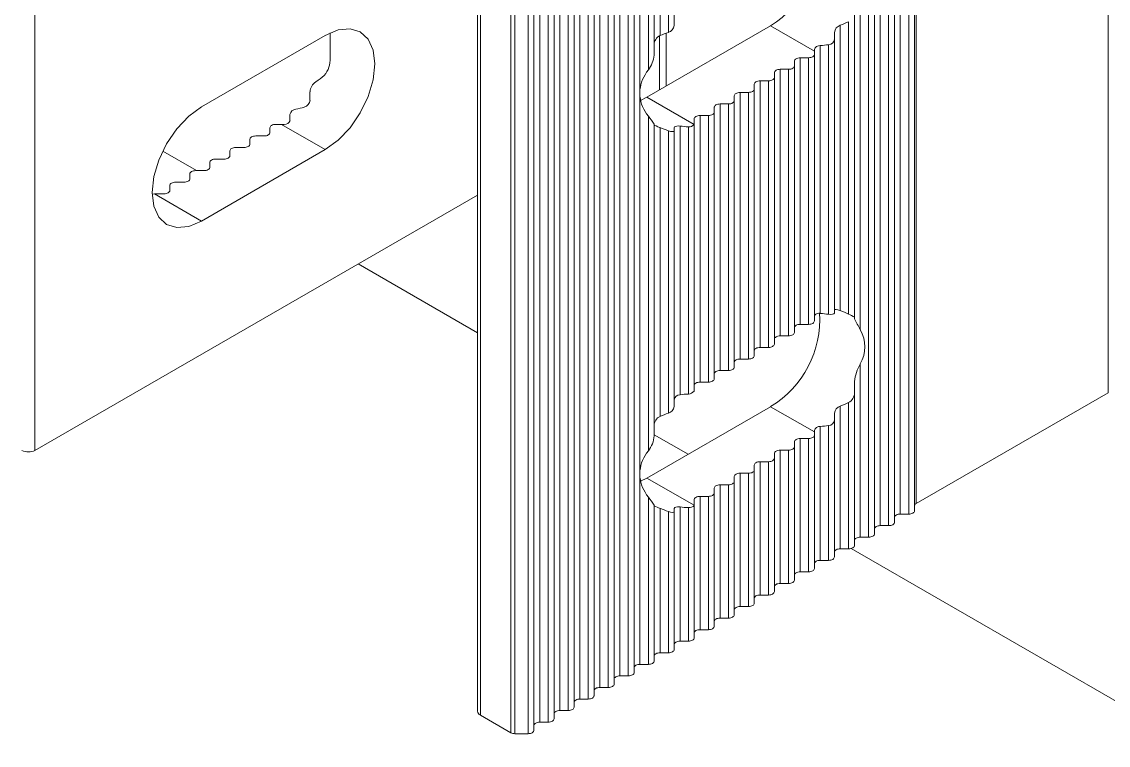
# Model space of a CAD drawing. Header units: millimetres. Extents: x 39 to 459, y 26 to 647.
# Drawn here: x 94.302 to 95.699, y 207.788 to 208.719 of the extents above; entities that cross this region are included whole.
import ezdxf

# ---------------------------------------------------------------- set-up
doc = ezdxf.new("R2010")
doc.units = ezdxf.units.MM
doc.layers.add('ANTET', color=7, linetype='Continuous')

# ---------------------------------------------------------------- blocks, each defined once
blk = doc.blocks.new('Griyaj Montajı')
at = {"color": 7, "linetype": 'Continuous', "lineweight": 15}
for p, q in [((11078.6536, 2100.9182), (11078.6536, 2099.9383)), ((11077.2732, 2100.8438), (11077.2732, 2099.864)), ((11078.4044, 2100.7663), (11078.4044, 2099.7865)), ((11078.4066, 2100.7756), (11078.4066, 2099.7957)), ((11078.3786, 2100.7514), (11078.3786, 2099.7716)), ((11078.3861, 2100.762), (11078.3861, 2099.7821)), ((11078.3969, 2100.762), (11078.3969, 2099.7821)), ((11078.3529, 2100.7366), (11078.3529, 2099.7567)), ((11078.3604, 2100.7471), (11078.3604, 2099.7673)), ((11078.3711, 2100.7471), (11078.3711, 2099.7673)), ((11078.3454, 2100.7322), (11078.3454, 2099.7524)), ((11078.0771, 2100.5835), (11078.0771, 2100.3977)), ((11078.0878, 2100.5835), (11078.0878, 2100.4018)), ((11078.0953, 2100.5879), (11078.0953, 2100.4105)), ((11078.0513, 2100.5687), (11078.0513, 2100.3279)), ((11078.0621, 2100.5687), (11078.0621, 2100.3536)), ((11078.0696, 2100.573), (11078.0696, 2100.3725)), ((11078.0255, 2100.5538), (11078.0255, 2099.574)), ((11078.0363, 2100.5538), (11078.0363, 2099.574)), ((11078.0438, 2100.5581), (11078.0438, 2099.5783)), ((11077.9998, 2100.5389), (11077.9998, 2099.5591)), ((11078.0105, 2100.5389), (11078.0105, 2099.5591)), ((11078.018, 2100.5433), (11078.018, 2099.5634)), ((11077.9923, 2100.5284), (11077.9923, 2099.5485)), ((11077.9665, 2100.5135), (11077.9665, 2099.5337)), ((11077.974, 2100.5241), (11077.974, 2099.5442)), ((11077.9848, 2100.5241), (11077.9848, 2099.5442)), ((11077.8425, 2100.5083), (11077.8425, 2099.5284)), ((11077.846, 2100.5034), (11077.846, 2099.5235)), ((11077.9408, 2100.4987), (11077.9408, 2099.5188)), ((11077.9483, 2100.5092), (11077.9483, 2099.5293)), ((11077.959, 2100.5092), (11077.959, 2099.5293)), ((11077.915, 2100.4838), (11077.915, 2099.5039)), ((11077.9225, 2100.4943), (11077.9225, 2099.5145)), ((11077.9333, 2100.4943), (11077.9333, 2099.5145)), ((11077.8852, 2100.4807), (11077.8852, 2099.5009)), ((11077.8905, 2100.4795), (11077.8905, 2099.4996)), ((11077.9075, 2100.4795), (11077.9075, 2099.4996)), ((11078.3346, 2100.4652), (11078.3346, 2100.0194)), ((11078.3271, 2100.4282), (11078.3271, 2100.0353)), ((11078.3196, 2100.4155), (11078.3196, 2100.0393)), ((11078.2193, 2100.4103), (11078.0602, 2100.3184)), ((11078.2756, 2100.3778), (11078.2193, 2100.4103)), ((11078.3089, 2100.411), (11078.3089, 2100.0439)), ((11077.6466, 2100.398), (11077.4875, 2100.3061)), ((11078.2939, 2100.386), (11078.2939, 2100.0391)), ((11078.3014, 2100.3929), (11078.3014, 2100.0409)), ((11078.2756, 2100.3797), (11078.2756, 2100.3778)), ((11078.2756, 2100.3778), (11078.2756, 2100.3735)), ((11078.2756, 2100.3735), (11078.2756, 2100.0306)), ((11078.2831, 2100.3848), (11078.2831, 2100.0403)), ((11078.2499, 2100.3648), (11078.2499, 2100.3586)), ((11078.2499, 2100.3586), (11078.2499, 2100.0157)), ((11078.2681, 2100.3692), (11078.2574, 2100.3692)), ((11078.2574, 2100.3692), (11078.2574, 2100.0262)), ((11078.2681, 2100.3692), (11078.2681, 2100.0262)), ((11078.2241, 2100.35), (11078.2241, 2100.3438)), ((11078.2241, 2100.3438), (11078.2241, 2100.0008)), ((11078.2424, 2100.3543), (11078.2316, 2100.3543)), ((11078.2316, 2100.3543), (11078.2316, 2100.0114)), ((11078.2424, 2100.3543), (11078.2424, 2100.0114)), ((11078.1983, 2100.3351), (11078.1983, 2100.3289)), ((11078.2166, 2100.3394), (11078.2058, 2100.3394)), ((11078.2058, 2100.3394), (11078.2058, 2099.9965)), ((11078.2166, 2100.3394), (11078.2166, 2099.9965)), ((11077.6269, 2100.3147), (11077.6269, 2100.3255)), ((11078.0513, 2100.3195), (11078.0513, 2099.838)), ((11078.0602, 2100.3184), (11078.0521, 2100.3143)), ((11078.1209, 2100.2834), (11078.0602, 2100.3184)), ((11078.1726, 2100.3202), (11078.1726, 2100.314)), ((11078.1908, 2100.3246), (11078.1801, 2100.3246)), ((11078.1801, 2100.3246), (11078.1801, 2099.9816)), ((11078.1908, 2100.3246), (11078.1908, 2099.9816)), ((11078.1983, 2100.3289), (11078.1983, 2099.986)), ((11078.1468, 2100.3054), (11078.1468, 2100.2992)), ((11078.1651, 2100.3097), (11078.1543, 2100.3097)), ((11078.1543, 2100.3097), (11078.1543, 2099.9668)), ((11078.1651, 2100.3097), (11078.1651, 2099.9668)), ((11078.1726, 2100.314), (11078.1726, 2099.9711)), ((11077.6012, 2100.2886), (11077.6012, 2100.296)), ((11078.0621, 2100.2939), (11078.0621, 2099.8636)), ((11078.1211, 2100.2905), (11078.1211, 2100.2843)), ((11078.1393, 2100.2948), (11078.1286, 2100.2948)), ((11078.1286, 2100.2948), (11078.1286, 2099.9519)), ((11078.1393, 2100.2948), (11078.1393, 2099.9519)), ((11078.1468, 2100.2992), (11078.1468, 2099.9562)), ((11077.5754, 2100.2791), (11077.5754, 2100.2729)), ((11077.5903, 2100.2835), (11077.5829, 2100.2835)), ((11077.5903, 2100.2835), (11077.6466, 2100.251)), ((11078.0696, 2100.2836), (11078.0696, 2099.8826)), ((11078.0771, 2100.2794), (11078.0771, 2099.9078)), ((11078.0878, 2100.2753), (11078.0878, 2099.9119)), ((11078.0953, 2100.2792), (11078.0953, 2100.2753)), ((11078.0953, 2100.2753), (11078.0953, 2099.9206)), ((11078.1028, 2100.2813), (11078.1028, 2099.9357)), ((11078.1136, 2100.2804), (11078.1136, 2099.9366)), ((11078.1211, 2100.2843), (11078.1211, 2099.9413)), ((11077.5497, 2100.2643), (11077.5497, 2100.2581)), ((11077.5679, 2100.2686), (11077.5572, 2100.2686)), ((11077.4375, 2100.2491), (11077.481, 2100.224)), ((11077.6466, 2100.251), (11077.4875, 2100.1591)), ((11077.5239, 2100.2494), (11077.5239, 2100.2432)), ((11077.5422, 2100.2537), (11077.5314, 2100.2537)), ((11077.4982, 2100.2345), (11077.4982, 2100.2283)), ((11077.5164, 2100.2389), (11077.5057, 2100.2389)), ((11077.4724, 2100.2197), (11077.4724, 2100.2134)), ((11077.4907, 2100.224), (11077.4799, 2100.224)), ((11077.4466, 2100.2048), (11077.4466, 2100.1986)), ((11077.4649, 2100.2091), (11077.4541, 2100.2091)), ((11077.8425, 2100.1926), (11077.2732, 2099.864)), ((11077.4268, 2100.1942), (11077.4875, 2100.1591)), ((11077.4391, 2100.1942), (11077.4284, 2100.1942)), ((11077.6889, 2100.104), (11077.8425, 2100.0153)), ((11078.2681, 2100.0262), (11078.2574, 2100.0262)), ((11078.3271, 2100.0334), (11078.3271, 2100.0353)), ((11078.2424, 2100.0114), (11078.2316, 2100.0114)), ((11078.2166, 2099.9965), (11078.2058, 2099.9965)), ((11078.1908, 2099.9816), (11078.1801, 2099.9816)), ((11078.1651, 2099.9668), (11078.1543, 2099.9668)), ((11078.3346, 2099.9753), (11078.3346, 2099.7524)), ((11078.1393, 2099.9519), (11078.1286, 2099.9519)), ((11078.3271, 2099.9383), (11078.3271, 2099.9527)), ((11078.3271, 2099.9383), (11078.3271, 2099.7418)), ((11078.6536, 2099.9383), (11078.4066, 2099.7957)), ((11078.3196, 2099.9256), (11078.3196, 2099.7375)), ((11078.2193, 2099.9203), (11078.0602, 2099.8285)), ((11078.2756, 2099.8878), (11078.2193, 2099.9203)), ((11078.3089, 2099.9211), (11078.3089, 2099.7375)), ((11078.2939, 2099.8961), (11078.2939, 2099.7226)), ((11078.3014, 2099.903), (11078.3014, 2099.727)), ((11078.0696, 2099.8842), (11078.1132, 2099.859)), ((11078.2756, 2099.8878), (11078.2756, 2099.8898)), ((11078.2756, 2099.8878), (11078.2756, 2099.8836)), ((11078.2756, 2099.8836), (11078.2756, 2099.7121)), ((11078.2831, 2099.8949), (11078.2831, 2099.7226)), ((11078.2499, 2099.8749), (11078.2499, 2099.8687)), ((11078.2499, 2099.8687), (11078.2499, 2099.6972)), ((11078.2681, 2099.8793), (11078.2574, 2099.8793)), ((11078.2574, 2099.8793), (11078.2574, 2099.7078)), ((11078.2681, 2099.8793), (11078.2681, 2099.7078)), ((11078.2241, 2099.8601), (11078.2241, 2099.8538)), ((11078.2424, 2099.8644), (11078.2316, 2099.8644)), ((11078.2316, 2099.8644), (11078.2316, 2099.6929)), ((11078.2424, 2099.8644), (11078.2424, 2099.6929)), ((11078.1983, 2099.8452), (11078.1983, 2099.839)), ((11078.2166, 2099.8495), (11078.2058, 2099.8495)), ((11078.2058, 2099.8495), (11078.2058, 2099.678)), ((11078.2166, 2099.8495), (11078.2166, 2099.678)), ((11078.2241, 2099.8538), (11078.2241, 2099.6824)), ((11078.0513, 2099.8296), (11078.0513, 2099.5888)), ((11078.0521, 2099.8244), (11078.0602, 2099.8285)), ((11078.1209, 2099.7935), (11078.0602, 2099.8285)), ((11078.1726, 2099.8303), (11078.1726, 2099.8241)), ((11078.1908, 2099.8346), (11078.1801, 2099.8346)), ((11078.1801, 2099.8346), (11078.1801, 2099.6632)), ((11078.1908, 2099.8346), (11078.1908, 2099.6632)), ((11078.1983, 2099.839), (11078.1983, 2099.6675)), ((11078.1468, 2099.8154), (11078.1468, 2099.8092)), ((11078.1651, 2099.8198), (11078.1543, 2099.8198)), ((11078.1543, 2099.8198), (11078.1543, 2099.6483)), ((11078.1651, 2099.8198), (11078.1651, 2099.6483)), ((11078.1726, 2099.8241), (11078.1726, 2099.6526)), ((11078.0621, 2099.8039), (11078.0621, 2099.5888)), ((11078.1211, 2099.8006), (11078.1211, 2099.7944)), ((11078.1393, 2099.8049), (11078.1286, 2099.8049)), ((11078.1286, 2099.8049), (11078.1286, 2099.6334)), ((11078.1393, 2099.8049), (11078.1393, 2099.6334)), ((11078.1468, 2099.8092), (11078.1468, 2099.6378)), ((11078.0696, 2099.7936), (11078.0696, 2099.5932)), ((11078.0771, 2099.7895), (11078.0771, 2099.6037)), ((11078.0878, 2099.7854), (11078.0878, 2099.6037)), ((11078.0953, 2099.7854), (11078.0953, 2099.7892)), ((11078.0953, 2099.7854), (11078.0953, 2099.608)), ((11078.1028, 2099.7914), (11078.1028, 2099.6186)), ((11078.1136, 2099.7904), (11078.1136, 2099.6186)), ((11078.1211, 2099.7944), (11078.1211, 2099.6229)), ((11078.3861, 2099.7821), (11078.3969, 2099.7821)), ((11078.3604, 2099.7673), (11078.3711, 2099.7673)), ((11078.3346, 2099.7524), (11078.3454, 2099.7524)), ((11078.3089, 2099.7375), (11078.3196, 2099.7375)), ((11078.3229, 2099.738), (11080.9452, 2098.2241)), ((11078.2831, 2099.7226), (11078.2939, 2099.7226)), ((11078.2574, 2099.7078), (11078.2681, 2099.7078)), ((11078.2316, 2099.6929), (11078.2424, 2099.6929)), ((11078.2058, 2099.678), (11078.2166, 2099.678)), ((11078.1801, 2099.6632), (11078.1908, 2099.6632)), ((11078.1543, 2099.6483), (11078.1651, 2099.6483)), ((11078.1286, 2099.6334), (11078.1393, 2099.6334)), ((11078.1028, 2099.6186), (11078.1136, 2099.6186)), ((11078.0771, 2099.6037), (11078.0878, 2099.6037)), ((11078.0513, 2099.5888), (11078.0621, 2099.5888)), ((11078.0255, 2099.574), (11078.0363, 2099.574)), ((11077.9998, 2099.5591), (11078.0105, 2099.5591)), ((11077.974, 2099.5442), (11077.9848, 2099.5442)), ((11077.846, 2099.5235), (11077.8852, 2099.5009)), ((11077.9483, 2099.5293), (11077.959, 2099.5293)), ((11077.9225, 2099.5145), (11077.9333, 2099.5145)), ((11077.8905, 2099.4996), (11077.9075, 2099.4996))]:
    blk.add_line(p, q, dxfattribs=at)
at = {"color": 8, "linetype": 'Continuous', "lineweight": 15}
for p, q in [((11078.085, 2100.4008), (11078.085, 2100.3327)), ((11078.0765, 2100.3978), (11078.0765, 2100.3278))]:
    blk.add_line(p, q, dxfattribs=at)
at = {"color": 7, "linetype": 'Continuous', "lineweight": 15, "flags": 128}
for points in [[(11077.6466, 2100.251), (11077.6631, 2100.263), (11077.6784, 2100.2792), (11077.6916, 2100.2985), (11077.7017, 2100.3195), (11077.7081, 2100.3409), (11077.7102, 2100.3612), (11077.7081, 2100.379), (11077.7017, 2100.393), (11077.6916, 2100.4024), (11077.6784, 2100.4065), (11077.6631, 2100.405), (11077.6466, 2100.398)], [(11077.6527, 2100.3689), (11077.6527, 2100.3866), (11077.6527, 2100.4011)], [(11078.3014, 2100.4018), (11078.3014, 2100.3988), (11078.3014, 2100.3958), (11078.3014, 2100.3929)], [(11078.2756, 2100.3735), (11078.2755, 2100.3727), (11078.275, 2100.3718), (11078.2744, 2100.3711), (11078.2734, 2100.3704), (11078.2723, 2100.3699), (11078.271, 2100.3695), (11078.2696, 2100.3693), (11078.2681, 2100.3692)], [(11078.2499, 2100.3586), (11078.2497, 2100.3578), (11078.2493, 2100.357), (11078.2486, 2100.3562), (11078.2477, 2100.3556), (11078.2465, 2100.355), (11078.2452, 2100.3546), (11078.2438, 2100.3544), (11078.2424, 2100.3543)], [(11078.2574, 2100.3692), (11078.2559, 2100.3691), (11078.2545, 2100.3688), (11078.2532, 2100.3684), (11078.2521, 2100.3679), (11078.2511, 2100.3673), (11078.2504, 2100.3665), (11078.25, 2100.3657), (11078.2499, 2100.3648)], [(11078.2241, 2100.3438), (11078.224, 2100.3429), (11078.2235, 2100.3421), (11078.2228, 2100.3414), (11078.2219, 2100.3407), (11078.2208, 2100.3402), (11078.2195, 2100.3398), (11078.2181, 2100.3395), (11078.2166, 2100.3394)], [(11078.2316, 2100.3543), (11078.2301, 2100.3542), (11078.2287, 2100.354), (11078.2274, 2100.3536), (11078.2263, 2100.353), (11078.2254, 2100.3524), (11078.2247, 2100.3516), (11078.2242, 2100.3508), (11078.2241, 2100.35)], [(11078.2058, 2100.3394), (11078.2044, 2100.3394), (11078.203, 2100.3391), (11078.2017, 2100.3387), (11078.2005, 2100.3382), (11078.1996, 2100.3375), (11078.1989, 2100.3368), (11078.1985, 2100.336), (11078.1983, 2100.3351)], [(11078.0513, 2100.3195), (11078.0511, 2100.3259), (11078.0513, 2100.3279)], [(11078.1801, 2100.3246), (11078.1786, 2100.3245), (11078.1772, 2100.3242), (11078.1759, 2100.3238), (11078.1748, 2100.3233), (11078.1738, 2100.3226), (11078.1732, 2100.3219), (11078.1727, 2100.3211), (11078.1726, 2100.3202)], [(11078.1983, 2100.3289), (11078.1982, 2100.3281), (11078.1978, 2100.3272), (11078.1971, 2100.3265), (11078.1961, 2100.3258), (11078.195, 2100.3253), (11078.1937, 2100.3249), (11078.1923, 2100.3247), (11078.1908, 2100.3246)], [(11077.4875, 2100.3061), (11077.471, 2100.2941), (11077.4557, 2100.2779), (11077.4425, 2100.2586), (11077.4324, 2100.2375), (11077.426, 2100.2162), (11077.4239, 2100.1959), (11077.426, 2100.1781), (11077.4324, 2100.1641), (11077.4425, 2100.1547), (11077.4557, 2100.1506), (11077.471, 2100.1521), (11077.4875, 2100.1591)], [(11078.1543, 2100.3097), (11078.1529, 2100.3096), (11078.1515, 2100.3094), (11078.1502, 2100.309), (11078.149, 2100.3084), (11078.1481, 2100.3078), (11078.1474, 2100.307), (11078.147, 2100.3062), (11078.1468, 2100.3054)], [(11078.1726, 2100.314), (11078.1724, 2100.3132), (11078.172, 2100.3124), (11078.1713, 2100.3116), (11078.1704, 2100.311), (11078.1693, 2100.3104), (11078.168, 2100.31), (11078.1666, 2100.3098), (11078.1651, 2100.3097)], [(11078.1286, 2100.2948), (11078.1271, 2100.2947), (11078.1257, 2100.2945), (11078.1244, 2100.2941), (11078.1233, 2100.2936), (11078.1223, 2100.2929), (11078.1216, 2100.2922), (11078.1212, 2100.2913), (11078.1211, 2100.2905)], [(11078.1468, 2100.2992), (11078.1467, 2100.2983), (11078.1463, 2100.2975), (11078.1456, 2100.2968), (11078.1446, 2100.2961), (11078.1435, 2100.2956), (11078.1422, 2100.2952), (11078.1408, 2100.2949), (11078.1393, 2100.2948)], [(11077.5829, 2100.2835), (11077.5815, 2100.2834), (11077.5801, 2100.2831), (11077.5788, 2100.2827), (11077.5776, 2100.2822), (11077.5767, 2100.2815), (11077.576, 2100.2808), (11077.5756, 2100.28), (11077.5754, 2100.2791)], [(11078.0771, 2100.2794), (11078.0766, 2100.2796), (11078.0744, 2100.2805), (11078.0722, 2100.2814), (11078.0704, 2100.2822), (11078.0696, 2100.2826), (11078.0696, 2100.2826)], [(11078.0953, 2100.2753), (11078.0952, 2100.2749), (11078.0945, 2100.2744), (11078.0929, 2100.2742), (11078.0906, 2100.2745), (11078.0878, 2100.2753)], [(11078.1028, 2100.2813), (11078.1012, 2100.2814), (11078.0989, 2100.2813), (11078.097, 2100.2808), (11078.0958, 2100.2801), (11078.0953, 2100.2792)], [(11077.5572, 2100.2686), (11077.5557, 2100.2685), (11077.5543, 2100.2683), (11077.553, 2100.2679), (11077.5519, 2100.2673), (11077.5509, 2100.2667), (11077.5502, 2100.2659), (11077.5498, 2100.2651), (11077.5497, 2100.2643)], [(11077.5754, 2100.2729), (11077.5753, 2100.2721), (11077.5749, 2100.2713), (11077.5742, 2100.2705), (11077.5732, 2100.2699), (11077.5721, 2100.2693), (11077.5708, 2100.2689), (11077.5694, 2100.2687), (11077.5679, 2100.2686)], [(11077.5314, 2100.2537), (11077.53, 2100.2536), (11077.5285, 2100.2534), (11077.5272, 2100.253), (11077.5261, 2100.2525), (11077.5252, 2100.2518), (11077.5245, 2100.251), (11077.5241, 2100.2502), (11077.5239, 2100.2494)], [(11077.5497, 2100.2581), (11077.5495, 2100.2572), (11077.5491, 2100.2564), (11077.5484, 2100.2556), (11077.5475, 2100.255), (11077.5463, 2100.2545), (11077.545, 2100.2541), (11077.5436, 2100.2538), (11077.5422, 2100.2537)], [(11077.5057, 2100.2389), (11077.5042, 2100.2388), (11077.5028, 2100.2385), (11077.5015, 2100.2381), (11077.5004, 2100.2376), (11077.4994, 2100.2369), (11077.4987, 2100.2362), (11077.4983, 2100.2354), (11077.4982, 2100.2345)], [(11077.5239, 2100.2432), (11077.5238, 2100.2423), (11077.5233, 2100.2415), (11077.5227, 2100.2408), (11077.5217, 2100.2401), (11077.5206, 2100.2396), (11077.5193, 2100.2392), (11077.5179, 2100.2389), (11077.5164, 2100.2389)], [(11077.4799, 2100.224), (11077.4784, 2100.2239), (11077.477, 2100.2237), (11077.4757, 2100.2233), (11077.4746, 2100.2227), (11077.4737, 2100.2221), (11077.473, 2100.2213), (11077.4725, 2100.2205), (11077.4724, 2100.2197)], [(11077.4982, 2100.2283), (11077.498, 2100.2275), (11077.4976, 2100.2267), (11077.4969, 2100.2259), (11077.496, 2100.2253), (11077.4948, 2100.2247), (11077.4935, 2100.2243), (11077.4921, 2100.2241), (11077.4907, 2100.224)], [(11077.4541, 2100.2091), (11077.4527, 2100.209), (11077.4513, 2100.2088), (11077.45, 2100.2084), (11077.4488, 2100.2078), (11077.4479, 2100.2072), (11077.4472, 2100.2064), (11077.4468, 2100.2056), (11077.4466, 2100.2048)], [(11077.4724, 2100.2134), (11077.4723, 2100.2126), (11077.4718, 2100.2118), (11077.4711, 2100.211), (11077.4702, 2100.2104), (11077.4691, 2100.2098), (11077.4678, 2100.2094), (11077.4664, 2100.2092), (11077.4649, 2100.2091)], [(11077.4239, 2100.1934), (11077.425, 2100.1938), (11077.4268, 2100.1942)], [(11077.4466, 2100.1986), (11077.4465, 2100.1977), (11077.4461, 2100.1969), (11077.4454, 2100.1962), (11077.4444, 2100.1955), (11077.4433, 2100.195), (11077.442, 2100.1946), (11077.4406, 2100.1943), (11077.4391, 2100.1942)], [(11078.2831, 2100.0403), (11078.2815, 2100.0404), (11078.2792, 2100.04), (11078.2773, 2100.0393), (11078.276, 2100.0381), (11078.2756, 2100.0367)], [(11078.3014, 2100.0409), (11078.3013, 2100.0404), (11078.3004, 2100.0397), (11078.2988, 2100.0392), (11078.2965, 2100.039), (11078.2939, 2100.0391), (11078.2939, 2100.0391)], [(11078.3089, 2100.0439), (11078.3083, 2100.0441), (11078.3059, 2100.0449), (11078.3036, 2100.0453), (11078.302, 2100.0451), (11078.3014, 2100.0445), (11078.3014, 2100.0445)], [(11078.2574, 2100.0262), (11078.2559, 2100.0261), (11078.2545, 2100.0259), (11078.2532, 2100.0255), (11078.2521, 2100.025), (11078.2511, 2100.0243), (11078.2504, 2100.0236), (11078.25, 2100.0227), (11078.2499, 2100.0219)], [(11078.2756, 2100.0306), (11078.2755, 2100.0297), (11078.275, 2100.0289), (11078.2744, 2100.0282), (11078.2734, 2100.0275), (11078.2723, 2100.027), (11078.271, 2100.0266), (11078.2696, 2100.0263), (11078.2681, 2100.0262)], [(11078.2316, 2100.0114), (11078.2301, 2100.0113), (11078.2287, 2100.011), (11078.2274, 2100.0106), (11078.2263, 2100.0101), (11078.2254, 2100.0094), (11078.2247, 2100.0087), (11078.2242, 2100.0079), (11078.2241, 2100.007)], [(11078.2499, 2100.0157), (11078.2497, 2100.0148), (11078.2493, 2100.014), (11078.2486, 2100.0133), (11078.2477, 2100.0126), (11078.2465, 2100.0121), (11078.2452, 2100.0117), (11078.2438, 2100.0114), (11078.2424, 2100.0114)], [(11078.2058, 2099.9965), (11078.2044, 2099.9964), (11078.203, 2099.9962), (11078.2017, 2099.9958), (11078.2005, 2099.9952), (11078.1996, 2099.9946), (11078.1989, 2099.9938), (11078.1985, 2099.993), (11078.1983, 2099.9922)], [(11078.2241, 2100.0008), (11078.224, 2100), (11078.2235, 2099.9992), (11078.2228, 2099.9984), (11078.2219, 2099.9978), (11078.2208, 2099.9972), (11078.2195, 2099.9968), (11078.2181, 2099.9966), (11078.2166, 2099.9965)], [(11078.1801, 2099.9816), (11078.1786, 2099.9815), (11078.1772, 2099.9813), (11078.1759, 2099.9809), (11078.1748, 2099.9804), (11078.1738, 2099.9797), (11078.1732, 2099.9789), (11078.1727, 2099.9781), (11078.1726, 2099.9773)], [(11078.1983, 2099.986), (11078.1982, 2099.9851), (11078.1978, 2099.9843), (11078.1971, 2099.9835), (11078.1961, 2099.9829), (11078.195, 2099.9824), (11078.1937, 2099.982), (11078.1923, 2099.9817), (11078.1908, 2099.9816)], [(11078.1543, 2099.9668), (11078.1529, 2099.9667), (11078.1515, 2099.9664), (11078.1502, 2099.966), (11078.149, 2099.9655), (11078.1481, 2099.9648), (11078.1474, 2099.9641), (11078.147, 2099.9633), (11078.1468, 2099.9624)], [(11078.1726, 2099.9711), (11078.1724, 2099.9702), (11078.172, 2099.9694), (11078.1713, 2099.9687), (11078.1704, 2099.968), (11078.1693, 2099.9675), (11078.168, 2099.9671), (11078.1666, 2099.9668), (11078.1651, 2099.9668)], [(11078.1286, 2099.9519), (11078.1271, 2099.9518), (11078.1257, 2099.9516), (11078.1244, 2099.9512), (11078.1233, 2099.9506), (11078.1223, 2099.95), (11078.1216, 2099.9492), (11078.1212, 2099.9484), (11078.1211, 2099.9476)], [(11078.1468, 2099.9562), (11078.1467, 2099.9554), (11078.1463, 2099.9546), (11078.1456, 2099.9538), (11078.1446, 2099.9532), (11078.1435, 2099.9526), (11078.1422, 2099.9522), (11078.1408, 2099.952), (11078.1393, 2099.9519)], [(11078.3014, 2099.903), (11078.3014, 2099.9059), (11078.3014, 2099.9089), (11078.3014, 2099.9118)], [(11078.2756, 2099.8836), (11078.2755, 2099.8827), (11078.275, 2099.8819), (11078.2744, 2099.8812), (11078.2734, 2099.8805), (11078.2723, 2099.88), (11078.271, 2099.8796), (11078.2696, 2099.8793), (11078.2681, 2099.8793)], [(11078.2499, 2099.8687), (11078.2497, 2099.8679), (11078.2493, 2099.8671), (11078.2486, 2099.8663), (11078.2477, 2099.8657), (11078.2465, 2099.8651), (11078.2452, 2099.8647), (11078.2438, 2099.8645), (11078.2424, 2099.8644)], [(11078.2574, 2099.8793), (11078.2559, 2099.8792), (11078.2545, 2099.8789), (11078.2532, 2099.8785), (11078.2521, 2099.878), (11078.2511, 2099.8773), (11078.2504, 2099.8766), (11078.25, 2099.8758), (11078.2499, 2099.8749)], [(11078.2316, 2099.8644), (11078.2301, 2099.8643), (11078.2287, 2099.8641), (11078.2274, 2099.8637), (11078.2263, 2099.8631), (11078.2254, 2099.8625), (11078.2247, 2099.8617), (11078.2242, 2099.8609), (11078.2241, 2099.8601)], [(11078.2058, 2099.8495), (11078.2044, 2099.8494), (11078.203, 2099.8492), (11078.2017, 2099.8488), (11078.2005, 2099.8482), (11078.1996, 2099.8476), (11078.1989, 2099.8468), (11078.1985, 2099.846), (11078.1983, 2099.8452)], [(11078.2241, 2099.8538), (11078.224, 2099.853), (11078.2235, 2099.8522), (11078.2228, 2099.8514), (11078.2219, 2099.8508), (11078.2208, 2099.8502), (11078.2195, 2099.8498), (11078.2181, 2099.8496), (11078.2166, 2099.8495)], [(11078.0513, 2099.838), (11078.0512, 2099.8369), (11078.0513, 2099.8296)], [(11078.1801, 2099.8346), (11078.1786, 2099.8346), (11078.1772, 2099.8343), (11078.1759, 2099.8339), (11078.1748, 2099.8334), (11078.1738, 2099.8327), (11078.1732, 2099.832), (11078.1727, 2099.8312), (11078.1726, 2099.8303)], [(11078.1983, 2099.839), (11078.1982, 2099.8381), (11078.1978, 2099.8373), (11078.1971, 2099.8366), (11078.1961, 2099.8359), (11078.195, 2099.8354), (11078.1937, 2099.835), (11078.1923, 2099.8347), (11078.1908, 2099.8346)], [(11078.1543, 2099.8198), (11078.1529, 2099.8197), (11078.1515, 2099.8194), (11078.1502, 2099.819), (11078.149, 2099.8185), (11078.1481, 2099.8179), (11078.1474, 2099.8171), (11078.147, 2099.8163), (11078.1468, 2099.8154)], [(11078.1726, 2099.8241), (11078.1724, 2099.8233), (11078.172, 2099.8224), (11078.1713, 2099.8217), (11078.1704, 2099.821), (11078.1693, 2099.8205), (11078.168, 2099.8201), (11078.1666, 2099.8199), (11078.1651, 2099.8198)], [(11078.1286, 2099.8049), (11078.1271, 2099.8048), (11078.1257, 2099.8046), (11078.1244, 2099.8042), (11078.1233, 2099.8036), (11078.1223, 2099.803), (11078.1216, 2099.8022), (11078.1212, 2099.8014), (11078.1211, 2099.8006)], [(11078.1468, 2099.8092), (11078.1467, 2099.8084), (11078.1463, 2099.8076), (11078.1456, 2099.8068), (11078.1446, 2099.8062), (11078.1435, 2099.8056), (11078.1422, 2099.8052), (11078.1408, 2099.805), (11078.1393, 2099.8049)], [(11078.0878, 2099.7854), (11078.088, 2099.7853), (11078.0904, 2099.7847), (11078.0927, 2099.7843), (11078.0945, 2099.7845), (11078.0953, 2099.7851), (11078.0953, 2099.7854)], [(11078.0953, 2099.7892), (11078.0953, 2099.7895), (11078.096, 2099.7904), (11078.0974, 2099.791), (11078.0995, 2099.7914), (11078.102, 2099.7914), (11078.1028, 2099.7914)], [(11078.3969, 2099.7821), (11078.3984, 2099.7822), (11078.3998, 2099.7825), (11078.4011, 2099.7829), (11078.4022, 2099.7834), (11078.4031, 2099.784), (11078.4038, 2099.7848), (11078.4043, 2099.7856), (11078.4044, 2099.7865)], [(11078.3711, 2099.7673), (11078.3726, 2099.7673), (11078.374, 2099.7676), (11078.3753, 2099.768), (11078.3764, 2099.7685), (11078.3774, 2099.7692), (11078.3781, 2099.7699), (11078.3785, 2099.7707), (11078.3786, 2099.7716)], [(11078.3786, 2099.7778), (11078.3788, 2099.7786), (11078.3792, 2099.7795), (11078.3799, 2099.7802), (11078.3808, 2099.7809), (11078.382, 2099.7814), (11078.3833, 2099.7818), (11078.3847, 2099.782), (11078.3861, 2099.7821)], [(11078.3454, 2099.7524), (11078.3469, 2099.7525), (11078.3483, 2099.7527), (11078.3496, 2099.7531), (11078.3507, 2099.7537), (11078.3516, 2099.7543), (11078.3523, 2099.7551), (11078.3527, 2099.7559), (11078.3529, 2099.7567)], [(11078.3529, 2099.7629), (11078.353, 2099.7638), (11078.3535, 2099.7646), (11078.3542, 2099.7653), (11078.3551, 2099.766), (11078.3562, 2099.7665), (11078.3575, 2099.7669), (11078.3589, 2099.7672), (11078.3604, 2099.7673)], [(11078.3271, 2099.7481), (11078.3273, 2099.7489), (11078.3277, 2099.7497), (11078.3284, 2099.7505), (11078.3293, 2099.7511), (11078.3305, 2099.7517), (11078.3318, 2099.7521), (11078.3332, 2099.7523), (11078.3346, 2099.7524)], [(11078.3014, 2099.7332), (11078.3015, 2099.734), (11078.3019, 2099.7348), (11078.3026, 2099.7356), (11078.3036, 2099.7362), (11078.3047, 2099.7368), (11078.306, 2099.7372), (11078.3074, 2099.7374), (11078.3089, 2099.7375)], [(11078.3196, 2099.7375), (11078.3211, 2099.7376), (11078.3225, 2099.7378), (11078.3238, 2099.7382), (11078.3249, 2099.7388), (11078.3259, 2099.7394), (11078.3266, 2099.7402), (11078.327, 2099.741), (11078.3271, 2099.7418)], [(11078.2756, 2099.7183), (11078.2758, 2099.7192), (11078.2762, 2099.72), (11078.2769, 2099.7207), (11078.2778, 2099.7214), (11078.2789, 2099.7219), (11078.2802, 2099.7223), (11078.2817, 2099.7226), (11078.2831, 2099.7226)], [(11078.2939, 2099.7226), (11078.2953, 2099.7227), (11078.2967, 2099.723), (11078.298, 2099.7234), (11078.2992, 2099.7239), (11078.3001, 2099.7246), (11078.3008, 2099.7253), (11078.3012, 2099.7261), (11078.3014, 2099.727)], [(11078.2499, 2099.7034), (11078.25, 2099.7043), (11078.2504, 2099.7051), (11078.2511, 2099.7059), (11078.2521, 2099.7065), (11078.2532, 2099.707), (11078.2545, 2099.7074), (11078.2559, 2099.7077), (11078.2574, 2099.7078)], [(11078.2681, 2099.7078), (11078.2696, 2099.7079), (11078.271, 2099.7081), (11078.2723, 2099.7085), (11078.2734, 2099.709), (11078.2744, 2099.7097), (11078.275, 2099.7105), (11078.2755, 2099.7113), (11078.2756, 2099.7121)], [(11078.2241, 2099.6886), (11078.2242, 2099.6894), (11078.2247, 2099.6902), (11078.2254, 2099.691), (11078.2263, 2099.6916), (11078.2274, 2099.6922), (11078.2287, 2099.6926), (11078.2301, 2099.6928), (11078.2316, 2099.6929)], [(11078.2424, 2099.6929), (11078.2438, 2099.693), (11078.2452, 2099.6932), (11078.2465, 2099.6936), (11078.2477, 2099.6942), (11078.2486, 2099.6948), (11078.2493, 2099.6956), (11078.2497, 2099.6964), (11078.2499, 2099.6972)], [(11078.1983, 2099.6737), (11078.1985, 2099.6746), (11078.1989, 2099.6754), (11078.1996, 2099.6761), (11078.2005, 2099.6768), (11078.2017, 2099.6773), (11078.203, 2099.6777), (11078.2044, 2099.678), (11078.2058, 2099.678)], [(11078.2166, 2099.678), (11078.2181, 2099.6781), (11078.2195, 2099.6784), (11078.2208, 2099.6788), (11078.2219, 2099.6793), (11078.2228, 2099.68), (11078.2235, 2099.6807), (11078.224, 2099.6815), (11078.2241, 2099.6824)], [(11078.1726, 2099.6588), (11078.1727, 2099.6597), (11078.1732, 2099.6605), (11078.1738, 2099.6612), (11078.1748, 2099.6619), (11078.1759, 2099.6624), (11078.1772, 2099.6628), (11078.1786, 2099.6631), (11078.1801, 2099.6632)], [(11078.1908, 2099.6632), (11078.1923, 2099.6633), (11078.1937, 2099.6635), (11078.195, 2099.6639), (11078.1961, 2099.6644), (11078.1971, 2099.6651), (11078.1978, 2099.6658), (11078.1982, 2099.6667), (11078.1983, 2099.6675)], [(11078.1468, 2099.644), (11078.147, 2099.6448), (11078.1474, 2099.6456), (11078.1481, 2099.6464), (11078.149, 2099.647), (11078.1502, 2099.6476), (11078.1515, 2099.648), (11078.1529, 2099.6482), (11078.1543, 2099.6483)], [(11078.1651, 2099.6483), (11078.1666, 2099.6484), (11078.168, 2099.6486), (11078.1693, 2099.649), (11078.1704, 2099.6496), (11078.1713, 2099.6502), (11078.172, 2099.651), (11078.1724, 2099.6518), (11078.1726, 2099.6526)], [(11078.1211, 2099.6291), (11078.1212, 2099.6299), (11078.1216, 2099.6308), (11078.1223, 2099.6315), (11078.1233, 2099.6322), (11078.1244, 2099.6327), (11078.1257, 2099.6331), (11078.1271, 2099.6333), (11078.1286, 2099.6334)], [(11078.1393, 2099.6334), (11078.1408, 2099.6335), (11078.1422, 2099.6338), (11078.1435, 2099.6342), (11078.1446, 2099.6347), (11078.1456, 2099.6354), (11078.1463, 2099.6361), (11078.1467, 2099.6369), (11078.1468, 2099.6378)], [(11078.0953, 2099.6142), (11078.0955, 2099.6151), (11078.0959, 2099.6159), (11078.0966, 2099.6166), (11078.0975, 2099.6173), (11078.0986, 2099.6178), (11078.0999, 2099.6182), (11078.1014, 2099.6185), (11078.1028, 2099.6186)], [(11078.1136, 2099.6186), (11078.115, 2099.6186), (11078.1164, 2099.6189), (11078.1177, 2099.6193), (11078.1189, 2099.6198), (11078.1198, 2099.6205), (11078.1205, 2099.6212), (11078.1209, 2099.622), (11078.1211, 2099.6229)], [(11078.0696, 2099.5994), (11078.0697, 2099.6002), (11078.0701, 2099.601), (11078.0708, 2099.6018), (11078.0718, 2099.6024), (11078.0729, 2099.603), (11078.0742, 2099.6034), (11078.0756, 2099.6036), (11078.0771, 2099.6037)], [(11078.0878, 2099.6037), (11078.0893, 2099.6038), (11078.0907, 2099.604), (11078.092, 2099.6044), (11078.0931, 2099.605), (11078.0941, 2099.6056), (11078.0947, 2099.6064), (11078.0952, 2099.6072), (11078.0953, 2099.608)], [(11078.0438, 2099.5845), (11078.0439, 2099.5853), (11078.0444, 2099.5862), (11078.0451, 2099.5869), (11078.046, 2099.5876), (11078.0471, 2099.5881), (11078.0484, 2099.5885), (11078.0498, 2099.5887), (11078.0513, 2099.5888)], [(11078.0621, 2099.5888), (11078.0635, 2099.5889), (11078.0649, 2099.5892), (11078.0662, 2099.5896), (11078.0674, 2099.5901), (11078.0683, 2099.5907), (11078.069, 2099.5915), (11078.0694, 2099.5923), (11078.0696, 2099.5932)], [(11078.0363, 2099.574), (11078.0378, 2099.574), (11078.0392, 2099.5743), (11078.0405, 2099.5747), (11078.0416, 2099.5752), (11078.0425, 2099.5759), (11078.0432, 2099.5766), (11078.0437, 2099.5774), (11078.0438, 2099.5783)], [(11078.0105, 2099.5591), (11078.012, 2099.5592), (11078.0134, 2099.5594), (11078.0147, 2099.5598), (11078.0158, 2099.5604), (11078.0168, 2099.561), (11078.0175, 2099.5618), (11078.0179, 2099.5626), (11078.018, 2099.5634)], [(11078.018, 2099.5696), (11078.0182, 2099.5705), (11078.0186, 2099.5713), (11078.0193, 2099.572), (11078.0202, 2099.5727), (11078.0214, 2099.5732), (11078.0227, 2099.5736), (11078.0241, 2099.5739), (11078.0255, 2099.574)], [(11077.9848, 2099.5442), (11077.9862, 2099.5443), (11077.9877, 2099.5445), (11077.989, 2099.5449), (11077.9901, 2099.5455), (11077.991, 2099.5461), (11077.9917, 2099.5469), (11077.9921, 2099.5477), (11077.9923, 2099.5485)], [(11077.9923, 2099.5548), (11077.9924, 2099.5556), (11077.9929, 2099.5564), (11077.9935, 2099.5572), (11077.9945, 2099.5578), (11077.9956, 2099.5584), (11077.9969, 2099.5588), (11077.9983, 2099.559), (11077.9998, 2099.5591)], [(11077.959, 2099.5293), (11077.9605, 2099.5294), (11077.9619, 2099.5297), (11077.9632, 2099.5301), (11077.9643, 2099.5306), (11077.9653, 2099.5313), (11077.966, 2099.532), (11077.9664, 2099.5328), (11077.9665, 2099.5337)], [(11077.9665, 2099.5399), (11077.9667, 2099.5407), (11077.9671, 2099.5415), (11077.9678, 2099.5423), (11077.9687, 2099.5429), (11077.9699, 2099.5435), (11077.9712, 2099.5439), (11077.9726, 2099.5441), (11077.974, 2099.5442)], [(11077.9333, 2099.5145), (11077.9347, 2099.5146), (11077.9361, 2099.5148), (11077.9374, 2099.5152), (11077.9386, 2099.5157), (11077.9395, 2099.5164), (11077.9402, 2099.5171), (11077.9406, 2099.518), (11077.9408, 2099.5188)], [(11077.9408, 2099.525), (11077.9409, 2099.5259), (11077.9413, 2099.5267), (11077.942, 2099.5274), (11077.943, 2099.5281), (11077.9441, 2099.5286), (11077.9454, 2099.529), (11077.9468, 2099.5293), (11077.9483, 2099.5293)], [(11077.915, 2099.5101), (11077.9152, 2099.511), (11077.9156, 2099.5118), (11077.9163, 2099.5126), (11077.9172, 2099.5132), (11077.9183, 2099.5137), (11077.9196, 2099.5141), (11077.921, 2099.5144), (11077.9225, 2099.5145)], [(11077.9075, 2099.4996), (11077.909, 2099.4997), (11077.9104, 2099.4999), (11077.9117, 2099.5003), (11077.9128, 2099.5009), (11077.9137, 2099.5015), (11077.9144, 2099.5023), (11077.9149, 2099.5031), (11077.915, 2099.5039)]]:
    blk.add_lwpolyline(points, dxfattribs=at)
at = {"color": 7, "linetype": 'Continuous', "lineweight": 15}
for centre, radius, start, end in [((11078.1489, 2100.5238), 0.1336, 301.8129, 2.9522), ((11078.085, 2100.4119), 0.0104, 285.8244, 352.7026), ((11078.3122, 2100.4006), 0.0109, 107.8575, 173.851), ((11078.0829, 2100.3857), 0.0133, 115.9454, 179.294), ((11078.2934, 2100.394), 0.00804, 273.3172, 352.2191), ((11078.0338, 2100.3757), 0.0359, 321.9077, 354.9482), ((11078.2826, 2100.3775), 0.0073, 85.7576, 162.3908), ((11077.6224, 2100.3665), 0.0304, 318.5939, 4.6528), ((11077.6438, 2100.3241), 0.0169, 123.507, 175.3556), ((11077.6096, 2100.2944), 0.00857, 96.1725, 169.3638), ((11077.6169, 2100.3152), 0.0101, 284.6535, 357.0549), ((11077.5947, 2100.2901), 0.00672, 261.6928, 346.4553), ((11077.9658, 2100.216), 0.1239, 33.0821, 38.9832), ((11078.1147, 2100.288), 0.00769, 261.3863, 323.509), ((11078.1185, 2100.2843), 0.00256, 339.42, 359.97), ((11077.4284, 2100.1814), 0.0128, 89.9797, 96.9554), ((11078.1513, 2100.0326), 0.1312, 301.2286, 3.7662), ((11078.3085, 2100.0096), 0.0317, 53.9893, 69.4108), ((11078.451, 2100.0911), 0.1366, 205.0037, 211.6367), ((11078.3803, 2099.9475), 0.0534, 148.7623, 174.4844), ((11078.1136, 2099.9454), 0.00883, 269.6406, 325.5367), ((11078.1185, 2099.9413), 0.00256, 339.42, 359.97), ((11078.3127, 2099.9383), 0.0144, 298.7115, 0.1511), ((11078.1029, 2099.928), 0.00771, 90.9046, 171.3511), ((11078.0849, 2099.922), 0.0105, 285.9675, 352.5593), ((11078.3122, 2099.9107), 0.0109, 107.8554, 173.8529), ((11078.0826, 2099.896), 0.013, 115.1142, 180.1253), ((11078.2935, 2099.904), 0.00798, 272.9765, 352.5598), ((11078.034, 2099.8857), 0.0357, 321.8256, 355.0302), ((11078.2826, 2099.8876), 0.00728, 85.6122, 162.5359), ((11077.2648, 2099.8804), 0.0184, 242.6149, 297.3851), ((11077.9623, 2099.7235), 0.1282, 33.1817, 38.8834), ((11078.1385, 2099.9454), 0.1676, 245.7099, 248.4942), ((11078.115, 2099.7975), 0.00716, 258.794, 326.1014), ((11078.1185, 2099.7944), 0.00256, 339.42, 359.97), ((11078.4081, 2099.7923), 0.00376, 114.316, 174.3576), ((11077.8485, 2099.529), 0.00603, 185.6777, 245.6271), ((11077.8903, 2099.5104), 0.0108, 241.9664, 271.1468)]:
    blk.add_arc(centre, radius, start, end, dxfattribs=at)
for centre, start_param, end_param in [((11078.239, 2100.4724), 5.293591, 5.398518), ((11078.1526, 2100.3386), 2.104928, 2.206336), ((11078.2648, 2100.4575), 4.857186, 4.943243), ((11077.5388, 2100.3867), 5.562567, 5.702188), ((11078.1784, 2100.3237), 2.723418, 3.084132), ((11078.1784, 2100.3237), 3.199054, 3.559767), ((11077.5646, 2100.3718), 5.066397, 5.158187), ((11077.5903, 2100.3569), 4.712389, 4.738832), ((11078.1526, 2100.3386), 4.07685, 4.178257), ((11078.1269, 2100.3534), 4.522374, 4.607843), ((11078.2648, 2099.9676), 1.339942, 1.426), ((11078.239, 2099.9825), 0.884668, 0.989594), ((11078.2132, 2099.9973), 5.977919, 6.588452), ((11078.1269, 2099.8635), 1.675343, 1.760812), ((11078.239, 2099.9825), 5.293591, 5.398518), ((11078.1526, 2099.8487), 2.104928, 2.206336), ((11078.2648, 2099.9676), 4.857186, 4.943243), ((11078.1784, 2099.8338), 2.723418, 3.084132), ((11078.1784, 2099.8338), 3.199054, 3.559767), ((11078.1526, 2099.8487), 4.07685, 4.178257), ((11078.1269, 2099.8635), 4.522374, 4.607843)]:
    blk.add_ellipse(centre, major_axis=(0.1273, 0), ratio=0.577382, start_param=start_param, end_param=end_param, dxfattribs=at)

msp = doc.modelspace()

# ---------------------------------------------------------------- block references
at = {"layer": 'ANTET', "color": 0}
msp.add_blockref('Griyaj Montajı', (-10982.9547, -1891.697), dxfattribs=at)

doc.saveas('drawing.dxf')
